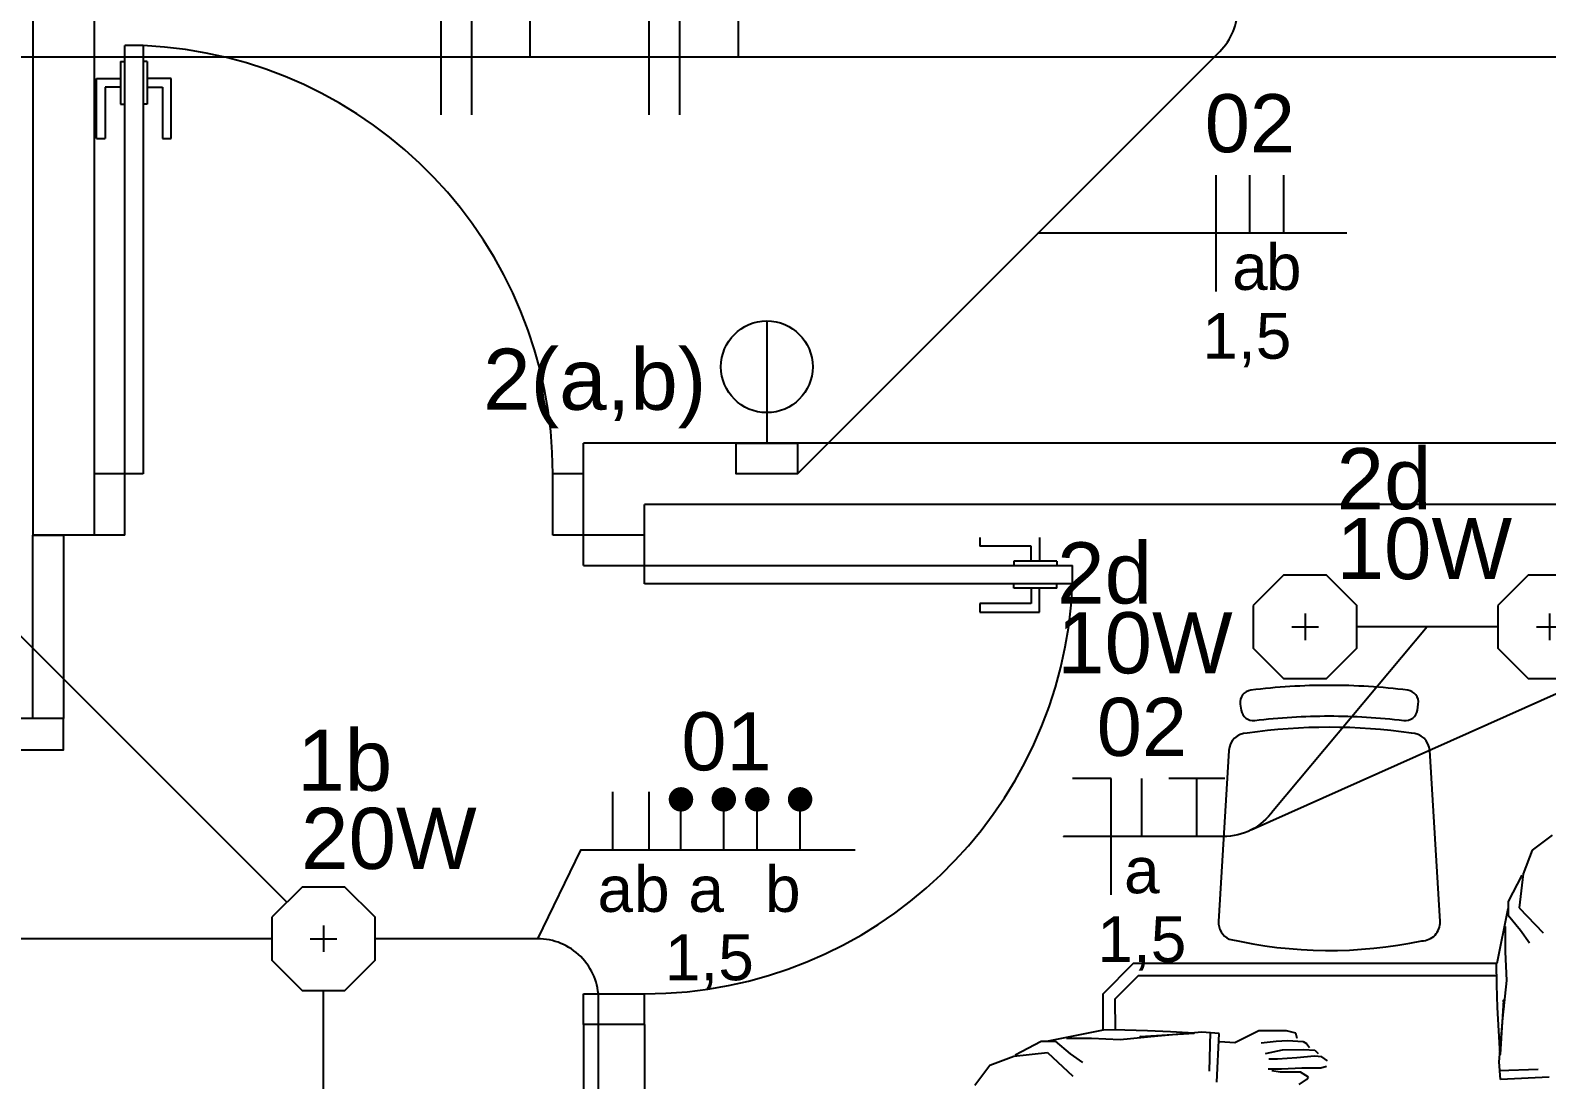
# Model space of a CAD drawing. Header units: millimetres. Extents: x 165 to 269, y 52 to 121.
# Drawn here: x 171.836 to 174.316, y 59.613 to 61.329 of the extents above; entities that cross this region are included whole.
import ezdxf
from ezdxf.enums import TextEntityAlignment as Align

# ---------------------------------------------------------------- set-up
doc = ezdxf.new("R2010")
doc.units = ezdxf.units.MM
for name, color, linetype in [('CONTAGEM', 30, 'Continuous'), ('ELETRODUTO_TETO', 2, 'Continuous'), ('FAM ARQUITETURA', 253, 'Continuous'), ('FIACAO', 1, 'Continuous'), ('INDICACAO_CIRCUITO', 2, 'Continuous'), ('INDICACAO_CIRCUITO_FIA', 10, 'Continuous'), ('INDICACAO_INTERRUPTOR_FIA', 10, 'Continuous'), ('INDICACAO_POTENCIA', 2, 'Continuous'), ('INTERRUPTORES', 86, 'Continuous'), ('LINHA DE CHAMADA', 1, 'Continuous'), ('LUMINÁRIAS', 86, 'Continuous')]:
    doc.layers.add(name, color=color, linetype=linetype)
doc.styles.add('ARIAL', font='arial.ttf')
doc.styles.add('FAM-ARIAL', font='arial.ttf')
doc.styles.add('Raag-arial', font='arial.ttf')

# ---------------------------------------------------------------- blocks, each defined once
blk = doc.blocks.new('FAM ARQUITETURA')
at = {"layer": 'FAM ARQUITETURA'}
for p, q in [((4.63, 0), (4.63, -2.95)), ((4.73, 0), (4.73, -2.95)), ((4.81, -2.15), (4.78, -2.15)), ((4.78, -2.85), (4.78, -2.15)), ((4.81, -2.15), (4.81, -2.85)), ((4.773, -2.1759), (4.773, -2.2459)), ((4.773, -2.1759), (4.78, -2.1759)), ((4.817, -2.1759), (4.81, -2.1759)), ((4.817, -2.1759), (4.817, -2.2459)), ((4.734, -2.2039), (4.773, -2.2039)), ((4.734, -2.3019), (4.734, -2.2039)), ((4.856, -2.2039), (4.817, -2.2039)), ((4.856, -2.3019), (4.856, -2.2039)), ((4.773, -2.2179), (4.748, -2.2179)), ((4.748, -2.2179), (4.748, -2.2879)), ((4.817, -2.2179), (4.842, -2.2179)), ((4.842, -2.2179), (4.842, -2.2879)), ((4.773, -2.2459), (4.78, -2.2459)), ((4.817, -2.2459), (4.81, -2.2459)), ((4.734, -2.3019), (4.748, -2.3019)), ((4.748, -2.2879), (4.748, -2.2879)), ((4.748, -2.2879), (4.748, -2.3019)), ((4.842, -2.2879), (4.842, -2.3019)), ((4.842, -2.2879), (4.842, -2.2879)), ((4.842, -2.3019), (4.856, -2.3019)), ((10.36, -2.8), (5.53, -2.8)), ((5.53, -2.95), (5.53, -2.8)), ((4.78, -2.85), (4.73, -2.85)), ((4.78, -2.95), (4.78, -2.85)), ((4.81, -2.85), (4.78, -2.85)), ((5.48, -2.95), (5.48, -2.85)), ((5.53, -2.85), (5.48, -2.85)), ((9.4, -2.9), (5.63, -2.9)), ((5.63, -2.95), (5.63, -2.9)), ((4.73, -2.95), (4.63, -2.95)), ((4.78, -2.95), (4.73, -2.95)), ((5.53, -2.95), (5.48, -2.95)), ((5.63, -2.95), (5.53, -2.95)), ((5.53, -3), (5.53, -2.95)), ((5.63, -3), (5.63, -2.95)), ((6.1781, -2.954), (6.1781, -2.968)), ((6.1921, -2.968), (6.1781, -2.968)), ((6.2621, -2.968), (6.1921, -2.968)), ((6.1921, -2.968), (6.1921, -2.968)), ((6.2621, -2.993), (6.2621, -2.968)), ((6.2761, -2.954), (6.2761, -2.993)), ((5.53, -3), (5.63, -3)), ((5.63, -3), (6.33, -3)), ((5.63, -3.03), (5.63, -3)), ((6.3041, -2.993), (6.2341, -2.993)), ((6.2341, -2.993), (6.2341, -3)), ((6.3041, -2.993), (6.3041, -3)), ((6.33, -3.03), (6.33, -3)), ((6.33, -3.03), (5.63, -3.03)), ((6.2341, -3.037), (6.2341, -3.03)), ((6.3041, -3.037), (6.2341, -3.037)), ((6.2621, -3.037), (6.2621, -3.062)), ((6.2761, -3.076), (6.2761, -3.037)), ((6.3041, -3.037), (6.3041, -3.03)), ((6.1781, -3.062), (6.1781, -3.076)), ((6.1921, -3.062), (6.1781, -3.062)), ((6.1921, -3.062), (6.1921, -3.062)), ((6.2621, -3.062), (6.1921, -3.062)), ((6.1781, -3.076), (6.2761, -3.076)), ((5.53, -3.7), (5.63, -3.7)), ((5.53, -3.75), (5.53, -3.7)), ((5.63, -3.75), (5.63, -3.7)), ((5.53, -3.75), (5.53, -4.27)), ((5.63, -3.75), (5.53, -3.75)), ((5.63, -3.75), (5.63, -5.4))]:
    blk.add_line(p, q, dxfattribs=at)
at = {"layer": 'FAM ARQUITETURA', "linetype": 'Continuous'}
for p, q in [((7.114, -3.4406), (7.0812, -3.4651)), ((7.0812, -3.4651), (7.0666, -3.5041)), ((7.0646, -3.5061), (7.0421, -3.5491)), ((7.0666, -3.5041), (7.0604, -3.5594)), ((7.024, -3.6501), (7.0421, -3.5604)), ((7.0421, -3.5491), (7.0421, -3.5717)), ((7.0604, -3.5594), (7.0994, -3.6005)), ((7.0379, -3.6312), (7.0379, -3.5902)), ((7.0421, -3.5717), (7.0624, -3.5962)), ((7.0624, -3.5962), (7.0769, -3.6167)), ((7.0399, -3.6783), (7.0379, -3.6312)), ((7.0337, -3.7398), (7.0399, -3.6783)), ((7.0274, -3.8114), (7.0337, -3.7398)), ((6.3798, -3.7595), (6.2901, -3.7776)), ((6.5411, -3.7629), (6.4695, -3.7692)), ((6.5699, -3.765), (6.5411, -3.7629)), ((6.5536, -3.8265), (6.5556, -3.7629)), ((6.566, -3.8447), (6.5699, -3.765)), ((6.5954, -3.7797), (6.6181, -3.7684)), ((6.6181, -3.7684), (6.6347, -3.76)), ((6.6347, -3.76), (6.6793, -3.76)), ((6.6793, -3.76), (6.6943, -3.7638)), ((6.6943, -3.7638), (6.6966, -3.7728)), ((6.2358, -3.8001), (6.2788, -3.7776)), ((6.2788, -3.7776), (6.3014, -3.7776)), ((6.3014, -3.7776), (6.3259, -3.798)), ((6.3609, -3.7734), (6.3199, -3.7734)), ((6.408, -3.7755), (6.3609, -3.7734)), ((6.4695, -3.7692), (6.408, -3.7755)), ((6.5705, -3.7782), (6.5954, -3.7797)), ((6.6385, -3.7804), (6.6627, -3.7773)), ((6.6453, -3.7978), (6.6732, -3.7917)), ((6.6627, -3.7773), (6.6815, -3.7766)), ((6.6732, -3.7917), (6.708, -3.791)), ((6.6815, -3.7766), (6.7072, -3.7781)), ((6.7072, -3.7781), (6.7125, -3.7812)), ((6.708, -3.791), (6.7261, -3.7925)), ((6.7125, -3.7812), (6.7171, -3.7879)), ((6.7261, -3.7925), (6.7314, -3.7978)), ((6.1703, -3.8495), (6.1948, -3.8167)), ((6.1948, -3.8167), (6.2338, -3.8022)), ((6.2338, -3.8022), (6.2891, -3.7959)), ((6.2891, -3.7959), (6.3302, -3.8349)), ((6.3259, -3.798), (6.3464, -3.8125)), ((6.665, -3.8068), (6.6506, -3.8068)), ((6.6967, -3.8046), (6.665, -3.8068)), ((6.7254, -3.8023), (6.6967, -3.8046)), ((6.7374, -3.803), (6.7254, -3.8023)), ((6.736, -3.8211), (6.745, -3.8182)), ((6.7466, -3.8098), (6.7374, -3.803)), ((7.0295, -3.8402), (7.0274, -3.8114)), ((6.6498, -3.8227), (6.6717, -3.8227)), ((6.6695, -3.828), (6.6559, -3.8258)), ((6.6876, -3.828), (6.6695, -3.828)), ((6.6717, -3.8227), (6.705, -3.8211)), ((6.7027, -3.828), (6.6876, -3.828)), ((6.7004, -3.8484), (6.7125, -3.8401)), ((6.7156, -3.8362), (6.7027, -3.828)), ((6.705, -3.8211), (6.736, -3.8211)), ((6.7125, -3.8401), (6.7156, -3.8362)), ((7.091, -3.8239), (7.0274, -3.8259)), ((7.1091, -3.8363), (7.0295, -3.8402))]:
    blk.add_line(p, q, dxfattribs=at)
for points in [[(4.68, -2.95), (4.68, -3.25), (4.63, -3.25), (4.63, -2.95)], [(4.68, -3.25), (3.7844, -3.25), (3.7844, -3.3014), (4.68, -3.3014)]]:
    blk.add_lwpolyline(points, close=True, dxfattribs=at)
at = {"layer": 'FAM ARQUITETURA', "linetype": 'ByBlock'}
for points in [[(6.7497, -3.2458, -0.030867), (6.8716, -3.2533, 0.408428), (6.8939, -3.2363), (6.8953, -3.2264, 0.419966), (6.878, -3.2037, 0.030916), (6.7497, -3.1958, 0.030916), (6.6214, -3.2037, 0.419966), (6.6041, -3.2264), (6.6055, -3.2363, 0.408428), (6.6277, -3.2533, -0.030867)], [(6.6155, -3.274, 0.399285), (6.5855, -3.3025), (6.5686, -3.5819, 0.305593), (6.5859, -3.6106, 0.109362), (6.9009, -3.6134, 0.429301), (6.9308, -3.5819), (6.9139, -3.3025, 0.399285), (6.8839, -3.274, 0.071734)]]:
    blk.add_lwpolyline(points, format="xyb", close=True, dxfattribs=at)
for points in [[(6.3797, -3.7596), (6.3797, -3.7), (6.4297, -3.65), (7.024, -3.65)], [(6.3999, -3.7592), (6.3997, -3.7083), (6.438, -3.67), (7.0237, -3.67)]]:
    blk.add_lwpolyline(points, dxfattribs=at)
at = {"layer": 'FAM ARQUITETURA', "linetype": 'Continuous'}
for points in [[(7.0354, -3.7225), (7.0345, -3.7106), (7.029, -3.7991), (7.029, -3.7991), (7.0268, -3.7605), (7.025, -3.7225), (7.0239, -3.6856), (7.0234, -3.65)], [(6.4522, -3.771), (6.4403, -3.7701), (6.5287, -3.7646), (6.5287, -3.7646), (6.4901, -3.7623), (6.4522, -3.7605), (6.4153, -3.7594), (6.3797, -3.759)]]:
    blk.add_lwpolyline(points, dxfattribs=at)
at = {"layer": 'FAM ARQUITETURA'}
for centre, start, end in [((4.7793, -2.85), 0, 87.4911), ((5.63, -2.9993), 270, 357.4911)]:
    blk.add_arc(centre, 0.7007, start, end, dxfattribs=at)
blk = doc.blocks.new('*U65', base_point=(67.667, 19.8386))
at = {"layer": 'LUMINÁRIAS'}
blk.add_lwpolyline([(67.5825, 19.8736), (67.5825, 19.8036), (67.632, 19.7541), (67.702, 19.7541), (67.7515, 19.8036), (67.7515, 19.8736), (67.702, 19.9231), (67.632, 19.9231)], close=True, dxfattribs=at)
for points in [[(67.6453, 19.8386), (67.6887, 19.8386)], [(67.667, 19.8604), (67.667, 19.8169)]]:
    blk.add_lwpolyline(points, dxfattribs=at)
blk = doc.blocks.new('*U81', base_point=(69.9458, 20.5025))
at = {"layer": 'LUMINÁRIAS'}
blk.add_lwpolyline([(69.8613, 20.5375), (69.8613, 20.4675), (69.9108, 20.418), (69.9808, 20.418), (70.0303, 20.4675), (70.0303, 20.5375), (69.9808, 20.587), (69.9108, 20.587)], close=True, dxfattribs=at)
for points in [[(69.9458, 20.5242), (69.9458, 20.4808)], [(69.9241, 20.5025), (69.9676, 20.5025)]]:
    blk.add_lwpolyline(points, dxfattribs=at)
blk = doc.blocks.new('*U82', base_point=(69.9458, 20.5025))
at = {"layer": 'LUMINÁRIAS'}
blk.add_lwpolyline([(69.8613, 20.5375), (69.8613, 20.4675), (69.9108, 20.418), (69.9808, 20.418), (70.0303, 20.4675), (70.0303, 20.5375), (69.9808, 20.587), (69.9108, 20.587)], close=True, dxfattribs=at)
for points in [[(69.9458, 20.5242), (69.9458, 20.4808)], [(69.9241, 20.5025), (69.9676, 20.5025)]]:
    blk.add_lwpolyline(points, dxfattribs=at)
blk = doc.blocks.new('Interruptor simples 02 seções - h 120')
at = {"layer": 'INTERRUPTORES'}
for p, q in [((0, 0.175), (0, 0.025)), ((0, 0.025), (0, -0.025))]:
    blk.add_line(p, q, dxfattribs=at)
blk.add_lwpolyline([(-0.05, -0.025), (0.05, -0.025), (0.05, -0.075), (-0.05, -0.075)], close=True, dxfattribs=at)
blk.add_circle((0, 0.1), 0.075, dxfattribs=at)
blk = doc.blocks.new('*U142', base_point=(683.7509, 19.1529))
blk.add_line((683.7509, 19.1529), (683.7509, 19.3429))
at = {"const_width": 0.04}
blk.add_lwpolyline([(683.7309, 19.3185, 1), (683.7709, 19.3185, 1)], format="xyb", close=True, dxfattribs=at)
blk = doc.blocks.new('*U143', base_point=(683.7509, 19.1529))
blk.add_line((683.7509, 19.1529), (683.7509, 19.3429))
at = {"const_width": 0.04}
blk.add_lwpolyline([(683.7309, 19.3185, 1), (683.7709, 19.3185, 1)], format="xyb", close=True, dxfattribs=at)
blk = doc.blocks.new('*U141', base_point=(665.5495, 144.1988))
blk.add_line((665.5495, 144.1988), (665.5495, 144.3888))
blk = doc.blocks.new('RRPP')
at = {"layer": 'FIACAO', "xscale": 0.5, "yscale": 0.5, "zscale": 0.5}
for name, p in [('*U142', (-0.07, 0)), ('*U143', (0, 0)), ('*U142', (0.0548, 0)), ('*U143', (0.1248, 0)), ('*U141', (-0.1816, 0)), ('*U141', (-0.1219, 0))]:
    blk.add_blockref(name, p, dxfattribs=at)
at = {"layer": 'INDICACAO_CIRCUITO_FIA', "style": 'Raag-arial'}
blk.add_attdef('CIRCUITO', text='', height=0.095, dxfattribs=at).set_placement((0.0043, 0.2252), align=Align.TOP_CENTER)
at = {"layer": 'INDICACAO_INTERRUPTOR_FIA', "style": 'FAM-ARIAL'}
for tag, p in [('RETORNO', (-0.1775, -0.0262)), ('RETORNO', (-0.1178, -0.0262)), ('RETORNO', (-0.0288, -0.0262)), ('RETORNO', (0.0964, -0.0262)), ('SEÇÃO', (-0.0237, -0.1378))]:
    blk.add_attdef(tag, text='', height=0.075, dxfattribs=at).set_placement(p, align=Align.TOP_CENTER)
blk = doc.blocks.new('*U36', base_point=(608.6702, 153.2931))
for p, q in [((608.6702, 153.4831), (608.5435, 153.4831)), ((608.6702, 153.1031), (608.6702, 153.4831))]:
    blk.add_line(p, q)
blk = doc.blocks.new('*U37', base_point=(635.9723, 148.7459))
at = {"linetype": 'Continuous'}
for p, q in [((636.0637, 148.9359), (635.8808, 148.9359)), ((635.9723, 148.7459), (635.9723, 148.9359))]:
    blk.add_line(p, q, dxfattribs=at)
blk = doc.blocks.new('*U38', base_point=(576.8177, 148.7459))
blk.add_line((576.8177, 148.5559), (576.8177, 148.9359))
blk = doc.blocks.new('NFT')
at = {"layer": 'FIACAO', "xscale": 0.5, "yscale": 0.5, "zscale": 0.5}
for name, p in [('*U36', (-0.05, 0)), ('*U38', (0, 0)), ('*U37', (0.0957, 0))]:
    blk.add_blockref(name, p, dxfattribs=at)
at = {"layer": 'CONTAGEM', "color": 1, "style": 'ARIAL'}
blk.add_attdef('SEÇÃO', text='', height=0.075, dxfattribs=at).set_placement((0.0181, -0.127), align=Align.TOP_CENTER)
at = {"layer": 'INDICACAO_CIRCUITO_FIA', "style": 'Raag-arial'}
blk.add_attdef('CIRCUITO', text='', height=0.095, dxfattribs=at).set_placement((0, 0.2338), align=Align.TOP_CENTER)
blk = doc.blocks.new('*U41', base_point=(576.8177, 148.7459))
blk.add_line((576.8177, 148.5559), (576.8177, 148.9359))
blk = doc.blocks.new('*U40', base_point=(665.5495, 144.1988))
blk.add_line((665.5495, 144.1988), (665.5495, 144.3888))
blk = doc.blocks.new('FRR')
at = {"layer": 'FIACAO', "xscale": 0.5, "yscale": 0.5, "zscale": 0.5}
for name, p in [('*U41', (-0.0553, 0)), ('*U40', (0, 0)), ('*U40', (0.0553, 0))]:
    blk.add_blockref(name, p, dxfattribs=at)
at = {"layer": 'INDICACAO_CIRCUITO_FIA', "style": 'Raag-arial'}
blk.add_attdef('CIRCUITO', text='', height=0.095, dxfattribs=at).set_placement((0, 0.2275), align=Align.TOP_CENTER)
at = {"layer": 'INDICACAO_INTERRUPTOR_FIA', "style": 'FAM-ARIAL'}
for tag, p in [('RETORNO', (0, -0.0176)), ('RETORNO', (0.0553, -0.0176)), ('SEÇÃO', (-0.005, -0.1301))]:
    blk.add_attdef(tag, text='', height=0.075, dxfattribs=at).set_placement(p, align=Align.TOP_CENTER)
blk = doc.blocks.new('*U43', base_point=(608.6702, 153.2931))
for p, q in [((608.6702, 153.4831), (608.5435, 153.4831)), ((608.6702, 153.1031), (608.6702, 153.4831))]:
    blk.add_line(p, q)
blk = doc.blocks.new('*U44', base_point=(665.5495, 144.1988))
blk.add_line((665.5495, 144.1988), (665.5495, 144.3888))
blk = doc.blocks.new('*U45', base_point=(635.9723, 148.7459))
at = {"linetype": 'Continuous'}
for p, q in [((636.0637, 148.9359), (635.8808, 148.9359)), ((635.9723, 148.7459), (635.9723, 148.9359))]:
    blk.add_line(p, q, dxfattribs=at)
blk = doc.blocks.new('NRT')
at = {"layer": 'FIACAO', "xscale": 0.5, "yscale": 0.5, "zscale": 0.5}
for name, p in [('*U43', (-0.05, 0)), ('*U44', (0, 0)), ('*U45', (0.0901, 0))]:
    blk.add_blockref(name, p, dxfattribs=at)
at = {"layer": 'CONTAGEM', "color": 1, "style": 'ARIAL'}
for tag, p in [('RETORNO', (0, -0.0176)), ('SEÇÃO', (0, -0.1301))]:
    blk.add_attdef(tag, text='', height=0.075, dxfattribs=at).set_placement(p, align=Align.TOP_CENTER)
at = {"layer": 'INDICACAO_CIRCUITO_FIA', "style": 'FAM-ARIAL'}
blk.add_attdef('CIRCUITO', text='', height=0.095, dxfattribs=at).set_placement((0, 0.2269), align=Align.TOP_CENTER)

msp = doc.modelspace()

# ---------------------------------------------------------------- linework, layer by layer
at = {"color": 1}
for points in [[(173.9888, 60.9967), (173.4838, 60.9967)], [(173.8328, 60.0216), (174.5761, 60.3535)]]:
    msp.add_lwpolyline(points, dxfattribs=at)
msp.add_lwpolyline([(174.1206, 60.3535), (173.8684, 60.0526, -0.243226), (173.7868, 60.0104), (173.5259, 60.0104), (173.5259, 60.0104)], format="xyb", dxfattribs=at)
at = {"layer": 'ELETRODUTO_TETO'}
for points in [[(169.1062, 62.0009), (169.8217, 61.2854), (180.095, 61.2854, -0.414214), (180.195, 61.1854), (180.195, 58.6024, -0.198912), (180.1657, 58.5317), (179.7875, 58.1535)], [(173.0906, 60.6035), (173.7813, 61.2942, 0.198912), (173.8106, 61.3649), (173.8106, 61.969)], [(172.2558, 59.9033), (170.6299, 61.5292, -0.198912), (170.6006, 61.5999), (170.6006, 61.729)], [(172.2311, 59.8435), (168.9815, 59.8435, 0.198912), (168.9108, 59.8142), (168.7751, 59.6785)], [(172.7656, 59.4935), (172.7656, 59.7435, 0.414214), (172.6656, 59.8435), (172.4001, 59.8435)]]:
    msp.add_lwpolyline(points, format="xyb", dxfattribs=at)
for points in [[(174.2361, 60.3535), (174.0051, 60.3535)], [(172.3156, 57.2183), (172.3156, 59.759)]]:
    msp.add_lwpolyline(points, dxfattribs=at)
at = {"layer": 'LINHA DE CHAMADA'}
msp.add_lwpolyline([(173.1853, 59.9885), (172.7357, 59.9885), (172.6656, 59.8435)], dxfattribs=at)

# ---------------------------------------------------------------- block references
at = {"color": 1}
ref = msp.add_blockref('FRR', (173.8305, 60.9967), dxfattribs=at)
ref.add_attrib('CIRCUITO', '02', dxfattribs={"layer": 'INDICACAO_CIRCUITO_FIA', "height": 0.095, "style": 'Raag-arial'}).set_placement((173.8305, 61.2242), align=Align.TOP_CENTER)
ref.add_attrib('RETORNO', 'a', dxfattribs={"layer": 'INDICACAO_INTERRUPTOR_FIA', "height": 0.075, "style": 'FAM-ARIAL'}).set_placement((173.8305, 60.9792), align=Align.TOP_CENTER)
ref.add_attrib('RETORNO', 'b', dxfattribs={"layer": 'INDICACAO_INTERRUPTOR_FIA', "height": 0.075, "style": 'FAM-ARIAL'}).set_placement((173.8858, 60.9792), align=Align.TOP_CENTER)
ref.add_attrib('SEÇÃO', '1,5', dxfattribs={"layer": 'INDICACAO_INTERRUPTOR_FIA', "height": 0.075, "style": 'FAM-ARIAL'}).set_placement((173.8255, 60.8667), align=Align.TOP_CENTER)
msp.add_blockref('Interruptor simples 02 seções - h 120', (173.0406, 60.6785))
msp.add_blockref('NRT', (173.6538, 60.0104), dxfattribs=at).add_auto_attribs({'CIRCUITO': '02', 'RETORNO': 'a', 'SEÇÃO': '1,5'})
at = {"layer": 'FAM ARQUITETURA'}
msp.add_blockref('FAM ARQUITETURA', (167.2106, 63.4535), dxfattribs=at)
at = {"layer": 'LINHA DE CHAMADA'}
ref = msp.add_blockref('NFT', (172.558, 61.2854), dxfattribs=at)
ref.add_attrib('CIRCUITO', '07', dxfattribs={"layer": 'INDICACAO_CIRCUITO_FIA', "height": 0.095, "style": 'Raag-arial'}).set_placement((172.558, 61.5192), align=Align.TOP_CENTER)
ref = msp.add_blockref('NFT', (172.8984, 61.2854), dxfattribs=at)
ref.add_attrib('CIRCUITO', '08', dxfattribs={"layer": 'INDICACAO_CIRCUITO_FIA', "height": 0.095, "style": 'Raag-arial'}).set_placement((172.8984, 61.5192), align=Align.TOP_CENTER)
ref = msp.add_blockref('RRPP', (172.9702, 59.9885), dxfattribs=at)
ref.add_attrib('CIRCUITO', '01', dxfattribs={"layer": 'INDICACAO_CIRCUITO_FIA', "height": 0.095, "style": 'Raag-arial'}).set_placement((172.9746, 60.2137), align=Align.TOP_CENTER)
ref.add_attrib('RETORNO', 'a', dxfattribs={"layer": 'INDICACAO_INTERRUPTOR_FIA', "height": 0.075, "style": 'FAM-ARIAL'}).set_placement((172.7928, 59.9623), align=Align.TOP_CENTER)
ref.add_attrib('RETORNO', 'b', dxfattribs={"layer": 'INDICACAO_INTERRUPTOR_FIA', "height": 0.075, "style": 'FAM-ARIAL'}).set_placement((172.8525, 59.9623), align=Align.TOP_CENTER)
ref.add_attrib('RETORNO', 'a', dxfattribs={"layer": 'INDICACAO_INTERRUPTOR_FIA', "height": 0.075, "style": 'FAM-ARIAL'}).set_placement((172.9414, 59.9623), align=Align.TOP_CENTER)
ref.add_attrib('RETORNO', 'b', dxfattribs={"layer": 'INDICACAO_INTERRUPTOR_FIA', "height": 0.075, "style": 'FAM-ARIAL'}).set_placement((173.0667, 59.9623), align=Align.TOP_CENTER)
ref.add_attrib('SEÇÃO', '1,5', dxfattribs={"layer": 'INDICACAO_INTERRUPTOR_FIA', "height": 0.075, "style": 'FAM-ARIAL'}).set_placement((172.9466, 59.8506), align=Align.TOP_CENTER)
at = {"layer": 'LUMINÁRIAS'}
for name, p in [('*U81', (173.9206, 60.3535)), ('*U82', (174.3206, 60.3535)), ('*U65', (172.3156, 59.8435))]:
    msp.add_blockref(name, p, dxfattribs=at)

# ---------------------------------------------------------------- texts
at = {"layer": 'INDICACAO_CIRCUITO', "style": 'FAM-ARIAL'}
for s, p in [('2(a,b)', (172.5767, 60.7082)), ('2d', (173.9722, 60.5456)), ('2d', (173.5152, 60.3915)), ('1b', (172.2727, 60.0855))]:
    msp.add_text(s, height=0.1, dxfattribs=at).set_placement(p)
at = {"layer": 'INDICACAO_POTENCIA', "style": 'FAM-ARIAL'}
for p in [(174.1157, 60.4314), (173.6587, 60.2773)]:
    msp.add_text('10W', height=0.1, dxfattribs=at).set_placement(p, align=Align.CENTER)
msp.add_text('20W', height=0.1, dxfattribs=at).set_placement((172.2789, 59.9575))

doc.saveas('drawing.dxf')
